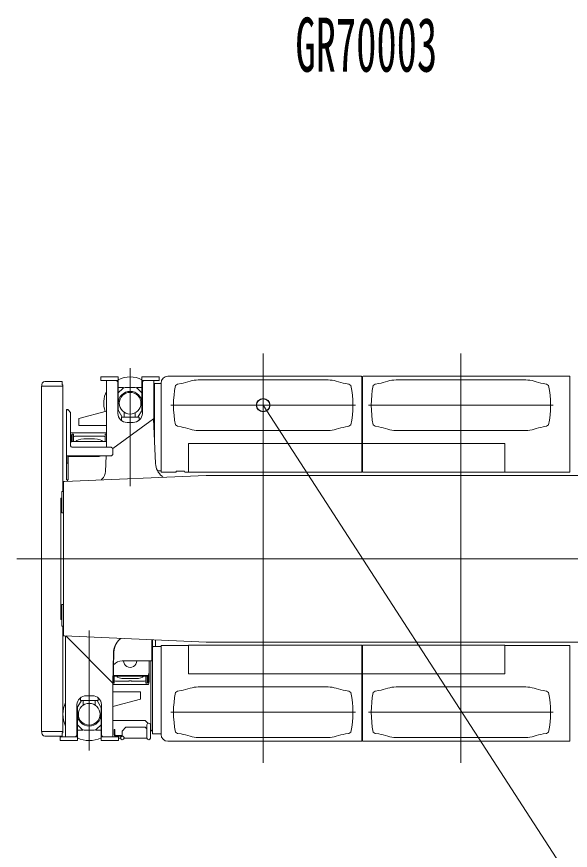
# Model space of a CAD drawing. Units: millimetres, scale not verified. Extents: x -33906 to 32977, y -25518 to 130343.
# Drawn here: x 932 to 5133, y 17726 to 24052 of the extents above; entities that cross this region are included whole.
import ezdxf
from ezdxf.enums import TextEntityAlignment as Align

# ---------------------------------------------------------------- set-up
doc = ezdxf.new("R2010")
doc.units = ezdxf.units.MM
doc.header["$LTSCALE"] = 200
doc.header["$PDMODE"] = 32
doc.header["$PDSIZE"] = 100
doc.layers.add('0-0_0', color=7, linetype='Continuous', lineweight=18)
doc.layers.add('0-1_DEFPOINTS', color=7, linetype='Continuous')
doc.styles.add('ＭＳ ゴシック', font='')
doc.styles.get('ＭＳ ゴシック').set_extended_font_data('MS Gothic')

# ---------------------------------------------------------------- blocks, each defined once
blk = doc.blocks.new('_OPEN30')
at = {"layer": '0-0_0'}
blk.add_line((0, 0), (-1, 0), dxfattribs=at)
blk.add_lwpolyline([(-1, 0.27), (0, 0), (-1, -0.27)], dxfattribs=at)
blk = doc.blocks.new('D9')
at = {"layer": '0-0_0'}
blk.add_line((-4406.6, 26666.1), (-10656.6, 36319.5), dxfattribs=at)
at = {"layer": '0-1_DEFPOINTS'}
blk.add_point((-10656.6, 36319.5), dxfattribs=at)
at = {"layer": '0-0_0', "xscale": 2.77, "yscale": 2.77, "rotation": 122.92073}
blk.add_blockref('_OPEN30', (-10656.6, 36319.5), dxfattribs=at)

msp = doc.modelspace()

# ---------------------------------------------------------------- linework, layer by layer
at = {"layer": '0-0_0', "color": 3}
for p, q in [((2802.7, 18389.9), (2802.7, 21495.5)), ((4302.7, 18389.9), (4302.7, 21495.5)), ((2079.9, 21323.2), (3545.6, 21323.2)), ((3549.9, 21318.9), (3549.9, 20813.2)), ((3555.9, 21318.9), (3555.9, 20813.2)), ((5125.6, 21323.2), (3560.2, 21323.2)), ((5129.9, 20595.9), (5129.9, 21318.9)), ((1123.3, 21248.2), (1123.3, 21261.6)), ((1144.9, 21283.2), (1276.7, 21283.2)), ((1276.7, 21283.2), (1276.7, 21260.9)), ((1276.7, 21260.9), (1281.7, 21255.9)), ((1281.7, 21255.9), (1281.7, 20449.2)), ((1977.9, 21263.9), (1977.9, 20841.6)), ((1981.5, 21267.5), (2027.6, 21267.5)), ((2027.6, 20600.2), (2027.6, 21270.9)), ((2152.2, 21263.2), (2137.2, 21253.2)), ((2152.2, 21263.2), (2179, 21267.9)), ((2310.4, 21295.2), (3295.1, 21295.2)), ((3453.2, 21263.2), (3426.5, 21267.9)), ((3453.2, 21263.2), (3468.2, 21253.2)), ((3652.2, 21263.2), (3637.2, 21253.2)), ((3652.2, 21263.2), (3679, 21267.9)), ((3810.4, 21295.2), (4795.1, 21295.2)), ((4953.2, 21263.2), (4926.5, 21267.9)), ((4953.2, 21263.2), (4968.2, 21253.2)), ((1121.7, 21248.2), (1281.7, 21248.2)), ((1121.7, 21248.2), (1121.7, 18628.2)), ((1310.1, 21067.2), (1310.1, 20541.2)), ((1321.7, 21070.8), (1313.7, 21070.8)), ((1321.7, 21070.8), (1321.7, 21069.2)), ((3503.2, 21103.2), (2102.2, 21103.2)), ((5003.2, 21103.2), (3602.2, 21103.2)), ((1341.7, 21049.2), (1341.7, 20794.2)), ((1971.4, 20999.3), (1971.7, 20999.6)), ((2152.2, 20943.2), (2137.2, 20953.2)), ((2152.2, 20943.2), (2179, 20938.5)), ((3453.2, 20943.2), (3426.5, 20938.5)), ((3453.2, 20943.2), (3468.2, 20953.2)), ((3652.2, 20943.2), (3637.2, 20953.2)), ((3652.2, 20943.2), (3679, 20938.5)), ((4953.2, 20943.2), (4926.5, 20938.5)), ((4953.2, 20943.2), (4968.2, 20953.2)), ((2310.4, 20911.2), (3295.1, 20911.2)), ((3810.4, 20911.2), (4795.1, 20911.2)), ((3549.9, 20812.5), (2235, 20812.5)), ((2235, 20812.5), (2235, 20594.3)), ((3549.9, 20813.2), (3549.9, 20594.3)), ((3555.9, 20813.2), (3555.9, 20594.3)), ((3555.9, 20812.5), (4636.6, 20812.5)), ((4636.6, 20812.5), (4636.6, 20594.3)), ((1361.7, 20785.8), (1650.1, 20785.8)), ((1661.7, 20774.2), (1650.1, 20785.8)), ((1661.7, 20774.2), (1661.7, 20729.2)), ((1382.1, 20719.2), (1310.1, 20719.2)), ((1311.7, 20719.2), (1311.7, 20666.9)), ((1321.7, 20719.2), (1321.7, 20665.7)), ((1597.3, 20719.2), (1382.1, 20719.2)), ((1651.7, 20719.2), (1597.3, 20719.2)), ((1651.7, 20719.2), (1661.7, 20729.2)), ((1321.7, 20661.7), (1313, 20663.6)), ((1321.7, 20663.2), (1313.3, 20664.9)), ((1321.7, 20663.2), (1321.7, 20537.6)), ((1295.7, 20523.2), (2369.6, 20570.7)), ((2001, 20604.3), (2027.6, 20604.3)), ((2031.9, 20595.9), (2141.9, 20595.9)), ((2141.9, 20598.2), (2141.9, 20595.9)), ((2146.9, 20603.2), (2201.9, 20603.2)), ((2206.9, 20598.2), (2206.9, 20595.9)), ((2206.9, 20595.9), (2235, 20595.9)), ((3549.9, 20594.3), (2235, 20594.3)), ((2369.6, 20570.7), (5603.5, 20570.7)), ((3555.9, 20594.3), (4636.6, 20594.3)), ((5129.9, 20595.9), (4636.6, 20595.9)), ((1295.7, 20523.2), (1286.7, 20523.2)), ((1286.7, 19353.2), (1286.7, 20523.2)), ((1321.7, 20537.6), (1313.7, 20537.6)), ((1275.7, 20449.2), (1286.7, 20449.2)), ((1275.7, 20398.2), (1267.8, 20398.2)), ((1267.8, 20398.2), (1267.8, 19478.2)), ((932.2, 19938.2), (11847.5, 19938.2)), ((1275.7, 19427.2), (1275.7, 19590.2)), ((1286.7, 19590.2), (1275.7, 19590.2)), ((1275.7, 19478.2), (1267.8, 19478.2)), ((1275.7, 19427.2), (1286.7, 19427.2)), ((1281.7, 18620.5), (1281.7, 19427.2)), ((1295.7, 19353.2), (1286.7, 19353.2)), ((1295.7, 19353.2), (2369.6, 19305.7)), ((1308.7, 19352.6), (1313, 19346.3)), ((1963.9, 18612.5), (1963.9, 19323.6)), ((1985.5, 19273.7), (1985.5, 19322.7)), ((2369.6, 19305.7), (5603.2, 19305.7)), ((1985.5, 19273.7), (1963.9, 19272.1)), ((1963.9, 19272.1), (2027.6, 19272.1)), ((2027.6, 19276.2), (2027.6, 18605.5)), ((2031.9, 19280.5), (2235, 19280.5)), ((3549.9, 19282.1), (2235, 19282.1)), ((2235, 19063.9), (2235, 19282.1)), ((3555.9, 19282.1), (4636.6, 19282.1)), ((4636.6, 19063.9), (4636.6, 19282.1)), ((5129.9, 19280.5), (4636.6, 19280.5)), ((5129.9, 19280.5), (5129.9, 18557.5)), ((1950.5, 18640.5), (1950.5, 19163.2)), ((3549.9, 19063.9), (2235, 19063.9)), ((3555.9, 19063.9), (4636.6, 19063.9)), ((2152.2, 18933.2), (2137.2, 18923.2)), ((2152.2, 18933.2), (2179, 18937.9)), ((2310.4, 18965.2), (3295.1, 18965.2)), ((3453.2, 18933.2), (3426.5, 18937.9)), ((3453.2, 18933.2), (3468.2, 18923.2)), ((3652.2, 18933.2), (3637.2, 18923.2)), ((3652.2, 18933.2), (3679, 18937.9)), ((3810.4, 18965.2), (4795.1, 18965.2)), ((4953.2, 18933.2), (4926.5, 18937.9)), ((4953.2, 18933.2), (4968.2, 18923.2)), ((3503.2, 18773.2), (2102.2, 18773.2)), ((5003.2, 18773.2), (3602.2, 18773.2)), ((1661.7, 18710.5), (1906, 18710.5)), ((1906.5, 18710.5), (1911.7, 18705.2)), ((1911.7, 18705.2), (1927, 18689.9)), ((1920.1, 18677.9), (1920.1, 18577.9)), ((1947.3, 18577.9), (1947.3, 18677.9)), ((1121.7, 18628.2), (1281.7, 18628.2)), ((1123.3, 18628.2), (1123.3, 18614.8)), ((1276.7, 18615.5), (1281.7, 18620.5)), ((1276.7, 18593.2), (1276.7, 18615.5)), ((1676.7, 18606.7), (1676.7, 18643.7)), ((1731.7, 18592.2), (1731.7, 18630.2)), ((1737, 18636.2), (1731.8, 18631)), ((1737, 18636.2), (1756, 18655.2)), ((1761.3, 18660.5), (1756, 18655.2)), ((1761.7, 18660.5), (1905.7, 18660.5)), ((1912, 18655.2), (1906.9, 18660.4)), ((1912, 18655.2), (1920.1, 18647.1)), ((1963.9, 18627.1), (1950.5, 18640.5)), ((1967.5, 18608.9), (2027.6, 18608.9)), ((2152.2, 18613.2), (2137.2, 18623.2)), ((2152.2, 18613.2), (2179, 18608.5)), ((3453.2, 18613.2), (3426.5, 18608.5)), ((3453.2, 18613.2), (3468.2, 18623.2)), ((3652.2, 18613.2), (3637.2, 18623.2)), ((3652.2, 18613.2), (3679, 18608.5)), ((4953.2, 18613.2), (4926.5, 18608.5)), ((4953.2, 18613.2), (4968.2, 18623.2)), ((1144.9, 18593.2), (1276.7, 18593.2)), ((1731.4, 18597.7), (1685.7, 18597.7)), ((1685.7, 18591.7), (1733.7, 18591.7)), ((1719.7, 18575.9), (1703.7, 18575.9)), ((1719.7, 18575.9), (1719.7, 18578.3)), ((1731.7, 18592.2), (1734, 18592.2)), ((1733.7, 18592.2), (1733.7, 18592.2)), ((1733.7, 18591.7), (1733.7, 18592.2)), ((1748, 18578.2), (1748, 18575.9)), ((1920, 18575.9), (1748, 18575.9)), ((1920, 18578.2), (1920, 18575.9)), ((2079.9, 18553.2), (3545.6, 18553.2)), ((2310.4, 18581.2), (3295.1, 18581.2)), ((5125.6, 18553.2), (3560.2, 18553.2)), ((3810.4, 18581.2), (4795.1, 18581.2))]:
    msp.add_line(p, q, dxfattribs=at)
at = {"layer": '0-0_0', "color": 4}
for p, q in [((1792.7, 20489.5), (1792.7, 21384.6)), ((1571.8, 21318.2), (1702.7, 21318.2)), ((1571.8, 21290.2), (1571.8, 21318.2)), ((1571.8, 21290.2), (1702.7, 21290.2)), ((1613.7, 21290.2), (1613.7, 20785.8)), ((1699.7, 21280.2), (1689.7, 21290.2)), ((1699.7, 21280.2), (1699.7, 21040.2)), ((1702.7, 21318.2), (1702.7, 21071)), ((1882.7, 21318.2), (2013.8, 21318.2)), ((1882.7, 21071), (1882.7, 21318.2)), ((1882.7, 21290.2), (2013.8, 21290.2)), ((1885.7, 21280.2), (1895.7, 21290.2)), ((1885.7, 21040.2), (1885.7, 21280.2)), ((1971.7, 21290.2), (1971.7, 20998.5)), ((2013.8, 21290.2), (2013.8, 21318.2)), ((1702.7, 21238.2), (1743.7, 21238.2)), ((1702.7, 21197.2), (1736.5, 21230.9)), ((1831.4, 21238.2), (1754.1, 21238.2)), ((1841.7, 21238.2), (1882.7, 21238.2)), ((1882.7, 21197.2), (1849.1, 21230.8)), ((1887.7, 21196.2), (1887.7, 21230.2)), ((1613.7, 21059), (1403.7, 21003.2)), ((1403.7, 21003.2), (1403.7, 20948.2)), ((1732.9, 21013.2), (1706.2, 21058.3)), ((1746.7, 21013.2), (1746.7, 21049.7)), ((1831.7, 21013.2), (1831.7, 21045.5)), ((1879.3, 21058.3), (1852.6, 21013.2)), ((1613.7, 20948.2), (1403.7, 20948.2)), ((1660.6, 20775.3), (1971.3, 20999.5)), ((1769.7, 20973), (1815.7, 20973)), ((1971.3, 20999.5), (1985.5, 20661.1)), ((1341.7, 20885.2), (1343.7, 20893.2)), ((1343.7, 20893.2), (1613.7, 20893.2)), ((1344.7, 20879.6), (1352.7, 20879.6)), ((1344.7, 20824.5), (1344.7, 20879.6)), ((1352.7, 20883.2), (1362.7, 20883.2)), ((1352.7, 20828.2), (1352.7, 20883.2)), ((1362.7, 20828.2), (1362.7, 20883.2)), ((1602.7, 20828.2), (1602.7, 20883.2)), ((1602.7, 20883.2), (1612.7, 20883.2)), ((1612.7, 20828.2), (1612.7, 20883.2)), ((1345.7, 20828.2), (1341.7, 20813.2)), ((1345.7, 20828.2), (1613.7, 20828.2)), ((1372.7, 20867.7), (1362.7, 20864.3)), ((1372.7, 20867.7), (1592.7, 20867.7)), ((1441.7, 20847.3), (1523.7, 20847.3)), ((1602.7, 20864.3), (1592.7, 20867.7)), ((1541.7, 20713.2), (1321.7, 20713.2)), ((1607.1, 20600.6), (1612.4, 20719.2)), ((1316.7, 20537.6), (1316.7, 20524.1)), ((1482.7, 19392.6), (1482.7, 18483)), ((1303.7, 18586.2), (1303.7, 19352.8)), ((1958.7, 19163.2), (1958.7, 19323.9)), ((1670.3, 19229), (1665, 18999.7)), ((1733.7, 19163.2), (1958.7, 19163.2)), ((1937.7, 19078.2), (1937.7, 19163.2)), ((1930.5, 19051.2), (1666.2, 19051.2)), ((1929.7, 19048.2), (1666.2, 19048.2)), ((1672.7, 19048.2), (1672.7, 18993.2)), ((1912.7, 19048.2), (1912.7, 18993.2)), ((1922.7, 19048.2), (1922.7, 18993.2)), ((1929.7, 19048.2), (1937.7, 19078.2)), ((1930.7, 19051.9), (1930.7, 18996.8)), ((1936.7, 19003.2), (1936.7, 19074.4)), ((1665, 18999.7), (1661.6, 18993)), ((1661.7, 18993.2), (1661.7, 18586.2)), ((1931.7, 18983.2), (1661.7, 18983.2)), ((1662.7, 18995.2), (1662.7, 18993.2)), ((1672.7, 18993.2), (1662.7, 18993.2)), ((1833.7, 19029.1), (1751.7, 19029.1)), ((1802.7, 19008.6), (1902.7, 19008.6)), ((1902.7, 19008.6), (1912.7, 19012)), ((1922.7, 18993.2), (1912.7, 18993.2)), ((1930.7, 18996.8), (1922.7, 18996.8)), ((1936.7, 19003.2), (1931.7, 18983.2)), ((1661.7, 18928.2), (1871.7, 18928.2)), ((1871.7, 18873.2), (1871.7, 18928.2)), ((1396.2, 18818.1), (1422.9, 18863.2)), ((1417.2, 18863.2), (1417.2, 18884.8)), ((1551.2, 18863.2), (1417.2, 18863.2)), ((1436.7, 18863.2), (1436.7, 18826.7)), ((1505.7, 18898.6), (1459.7, 18898.6)), ((1528.7, 18863.2), (1528.7, 18826.7)), ((1542.6, 18863.2), (1569.3, 18818.1)), ((1551.2, 18882.4), (1551.2, 18863.2)), ((1661.7, 18817.4), (1871.7, 18873.2)), ((1389.7, 18831.3), (1389.7, 18595.8)), ((1392.7, 18805.3), (1392.7, 18558.2)), ((1572.7, 18558.2), (1572.7, 18805.3)), ((1575.7, 18595.8), (1575.7, 18831.3)), ((1392.7, 18679.2), (1426.5, 18645.5)), ((1572.7, 18679.2), (1539.1, 18645.5)), ((1392.7, 18638.2), (1433.7, 18638.2)), ((1521.4, 18638.2), (1444.1, 18638.2)), ((1531.7, 18638.2), (1572.7, 18638.2)), ((1392.7, 18558.2), (1261.7, 18558.2)), ((1379.7, 18586.2), (1389.7, 18595.8)), ((1703.7, 18586.2), (1572.7, 18586.2)), ((1703.7, 18558.2), (1572.7, 18558.2)), ((1575.7, 18595.8), (1585.7, 18586.2)), ((1703.7, 18586.2), (1703.7, 18558.2))]:
    msp.add_line(p, q, dxfattribs=at)
at = {"layer": '0-0_0'}
msp.add_line((1042.1, 19938.2), (11585.2, 19938.2), dxfattribs=at)
at = {"layer": '0-0_0', "color": 3}
for points in [[(1341.7, 21049.2), (1321.7, 21069.2), (1313.7, 21069.2)], [(1361.7, 20785.8), (1361.7, 20784.2), (1351.7, 20784.2)], [(1286.7, 20286.2), (1275.7, 20286.2), (1275.7, 20449.2)], [(3549.9, 18557.5), (3549.9, 19063.2), (3549.9, 19282.1)], [(3555.9, 18557.5), (3555.9, 19063.2), (3555.9, 19282.1)], [(1676.7, 18643.7), (1670.7, 18643.7), (1670.7, 18606.7)]]:
    msp.add_lwpolyline(points, dxfattribs=at)
at = {"layer": '0-0_0', "color": 4}
for points in [[(1861.2, 20989.1), (1861.2, 21013.2), (1727.2, 21013.2), (1727.2, 20986.8)], [(1666.9, 19222.3), (1661.6, 18993), (1313, 19346.3)], [(1672.7, 19012), (1682.7, 19008.6), (1782.7, 19008.6)], [(1392.7, 18586.2), (1261.7, 18586.2), (1261.7, 18558.2)]]:
    msp.add_lwpolyline(points, dxfattribs=at)
for centre in [(1792.7, 21118.2), (1482.7, 18758.2)]:
    msp.add_circle(centre, 82.5, dxfattribs=at)
at = {"layer": '0-0_0', "color": 3}
msp.add_circle((1733.4, 18577.9), 13.6, dxfattribs=at)
for centre, radius, start, end in [((2079.9, 21270.9), 52.3, 90, 180), ((3545.6, 21318.9), 4.3, 0, 90), ((3560.2, 21318.9), 4.3, 90, 180), ((5125.6, 21318.9), 4.3, 0, 90), ((1144.9, 21261.6), 21.6, 90, 180), ((1981.5, 21263.9), 3.6, 90, 180), ((2092.2, 21760.3), 500, 280, 288.16231), ((2310.4, 21095.2), 200, 90, 108.16231), ((3295.1, 21095.2), 200, 71.83769, 90), ((3513.3, 21760.3), 500, 251.83769, 260), ((3592.2, 21760.3), 500, 280, 288.16231), ((3810.4, 21095.2), 200, 90, 108.16231), ((4795.1, 21095.2), 200, 71.83769, 90), ((5013.3, 21760.3), 500, 251.83769, 260), ((2879.7, 21103.2), 757.5, 168.57881, 191.42119), ((2725.7, 21103.2), 757.5, 348.57881, 11.42119), ((4379.7, 21103.2), 757.5, 168.57881, 191.42119), ((4225.7, 21103.2), 757.5, 348.57881, 11.42119), ((1313.7, 21067.2), 3.6, 90, 180), ((1313.7, 21067.2), 2, 90, 180), ((2092.2, 20446.1), 500, 71.83769, 80), ((2310.4, 21111.2), 200, 251.83769, 270), ((3295.1, 21111.2), 200, 270, 288.16231), ((3513.3, 20446.1), 500, 100, 108.16231), ((3592.2, 20446.1), 500, 71.83769, 80), ((3810.4, 21111.2), 200, 251.83769, 270), ((4795.1, 21111.2), 200, 270, 288.16231), ((5013.3, 20446.1), 500, 100, 108.16231), ((1351.7, 20794.2), 10, 180, 270), ((1313.7, 20667.1), 3.6, 180, 258.14452), ((1313.7, 20666.9), 2, 180, 258.14452), ((2031.9, 20600.2), 4.3, 180, 270), ((2146.9, 20598.2), 5, 90, 180), ((2201.9, 20598.2), 5, 0, 90), ((1313.7, 20541.2), 3.6, 180, 270), ((1967.5, 19268.5), 3.6, 90, 180), ((2031.9, 19276.2), 4.3, 90, 180), ((2879.7, 18773.2), 757.5, 168.57881, 191.42119), ((2092.2, 19430.3), 500, 280, 288.16231), ((2310.4, 18765.2), 200, 90, 108.16231), ((3295.1, 18765.2), 200, 71.83769, 90), ((3513.3, 19430.3), 500, 251.83769, 260), ((2725.7, 18773.2), 757.5, 348.57881, 11.42119), ((4379.7, 18773.2), 757.5, 168.57881, 191.42119), ((3592.2, 19430.3), 500, 280, 288.16231), ((3810.4, 18765.2), 200, 90, 108.16231), ((4795.1, 18765.2), 200, 71.83769, 90), ((5013.3, 19430.3), 500, 251.83769, 260), ((4225.7, 18773.2), 757.5, 348.57881, 11.42119), ((1906, 18705.2), 5.3, 85.47996, 90), ((1933.7, 18677.9), 13.6, 0, 180), ((1144.9, 18614.8), 21.6, 180, 270), ((1685.7, 18606.7), 15, 180, 270), ((1685.7, 18606.7), 9, 180, 270), ((1737, 18630.2), 5.3, 171.82016, 180), ((1761.7, 18655.2), 5.3, 90, 94.50574), ((1905.7, 18655.2), 5.3, 77.80694, 90), ((1967.5, 18612.5), 3.6, 180, 270), ((2079.9, 18605.5), 52.3, 180, 270), ((2092.2, 18116.1), 500, 71.83769, 80), ((3513.3, 18116.1), 500, 100, 108.16231), ((3592.2, 18116.1), 500, 71.83769, 80), ((5013.3, 18116.1), 500, 100, 108.16231), ((1733.7, 18578.2), 14, 167.62687, 179.7944), ((1733.7, 18578.2), 14, 105.37836, 167.62604), ((1734, 18578.2), 14, 77.62556, 90), ((1734, 18578.2), 14, 12.37396, 77.62556), ((1734, 18578.2), 14, 0.00073, 12.37323), ((1934, 18578.2), 14, 173.1924, 179.99929), ((1933.7, 18577.9), 13.6, 180, 0), ((2310.4, 18781.2), 200, 251.83769, 270), ((3295.1, 18781.2), 200, 270, 288.16231), ((3545.6, 18557.5), 4.3, 270, 0), ((3560.2, 18557.5), 4.3, 180, 270), ((3810.4, 18781.2), 200, 251.83769, 270), ((4795.1, 18781.2), 200, 270, 288.16231), ((5125.6, 18557.5), 4.3, 270, 0)]:
    msp.add_arc(centre, radius, start, end, dxfattribs=at)
at = {"layer": '0-0_0', "color": 4}
for centre, radius, start, end in [((1792.7, 21118.2), 200, 63.25632, 116.74368), ((1792.7, 21118.2), 200, 153.50843, 198.10417), ((1792.7, 21118.2), 90, 0, 180), ((1754.1, 21213.2), 25, 90, 135), ((1831.4, 21213.2), 25, 45, 90), ((1727.7, 21071), 25, 180, 210.60641), ((1857.7, 21071), 25, 329.39359, 0), ((1541.7, 20798.2), 85, 270, 291.65672), ((1733.7, 19078.2), 85, 90, 140.56997), ((1792.7, 19163.2), 50, 179.9718, 0.0282), ((1482.7, 18758.2), 200, 153.50843, 206.49157), ((1417.7, 18805.3), 25, 149.39359, 180), ((1547.7, 18805.3), 25, 0, 30.60641), ((1482.7, 18758.2), 90, 180, 0), ((1444.1, 18663.2), 25, 225, 270), ((1521.4, 18663.2), 25, 270, 315), ((1482.7, 18758.2), 200, 243.25632, 296.74368)]:
    msp.add_arc(centre, radius, start, end, dxfattribs=at)
for centre, major_axis, ratio, start_param, end_param in [((1769.7, 21040.2), (-70, 0), 0.961262, 6.283185, 7.853982), ((1815.7, 21040.2), (-70, 0), 0.961262, 1.570796, 3.141593), ((1441.7, 20826.9), (60, 0), 0.340376, 1.570796, 3.077018), ((1523.7, 20826.9), (60, 0), 0.340376, 0.064575, 1.570796), ((2179.8, 20693.5), (184.2, 77.9), 0.799245, 2.850766, 3.548415), ((1510, 20590.4), (92.1, 38.9), 0.799245, 5.181238, 5.919293), ((2161.6, 20736.5), (15.6, 223.9), 0.861057, 2.510041, 2.563813), ((1502.4, 20608.3), (7.8, 111.9), 0.861057, 4.065773, 4.142864), ((1860.9, 19194.7), (-178.6, 90), 0.842697, 5.963097, 6.664198), ((1864.3, 19201.4), (-178.6, 90), 0.842697, 0.022363, 0.381013), ((1751.7, 19049.5), (-60, 0), 0.340376, 0.064575, 1.570796), ((1833.7, 19049.5), (-60, 0), 0.340376, 1.570796, 3.077018), ((1792.7, 19008.6), (-10, 0), 0.340376, 3.141605, 6.283197), ((1459.7, 18831.3), (70, 0), 0.961262, 1.570796, 3.141593), ((1505.7, 18831.3), (70, 0), 0.961262, 6.283185, 7.853982)]:
    msp.add_ellipse(centre, major_axis=major_axis, ratio=ratio, start_param=start_param, end_param=end_param, dxfattribs=at)
at = {"layer": '0-0_0', "color": 3}
msp.add_ellipse((1842.7, 19158.4), major_axis=(3.4, 225.5), ratio=0.858175, start_param=0.68904, end_param=0.736137, dxfattribs=at)
at = {"layer": '0-0_0'}
msp.add_point((2802.7, 21103.2), dxfattribs=at)

# ---------------------------------------------------------------- block references
msp.add_blockref('D9', (13459.3, -15216.3), dxfattribs=at)

# ---------------------------------------------------------------- texts
at = {"layer": '0-0_0', "style": 'ＭＳ ゴシック', "width": 0.55}
msp.add_text('GR70003', height=410.6, dxfattribs=at).set_placement((3047.2, 23511.1), align=Align.BOTTOM_LEFT)

doc.saveas('drawing.dxf')
